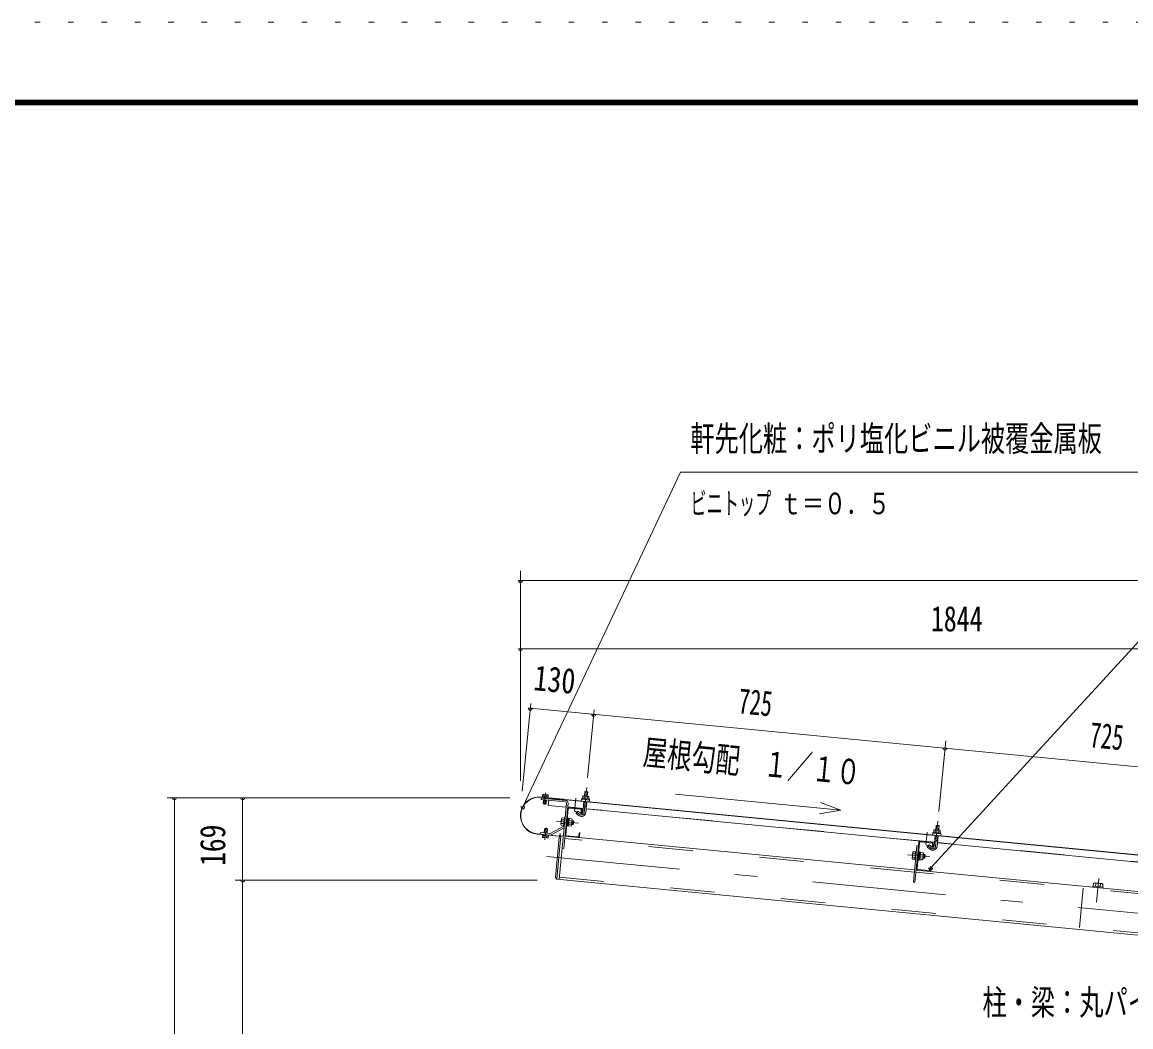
# Model space of a CAD drawing. Units: millimetres, scale not verified. Extents: x -34086 to 34091, y -14700 to 14700.
# Drawn here: x 13301 to 21273, y 7477 to 14700 of the extents above; entities that cross this region are included whole.
import ezdxf
from ezdxf.enums import TextEntityAlignment as Align

# ---------------------------------------------------------------- set-up
doc = ezdxf.new("R2010")
doc.units = ezdxf.units.MM
doc.header["$LTSCALE"] = 80
for name, pattern in [('USER2', [10, 4, -6]), ('USER3', [24, 12, -5, 2, -5]), ('USER4', [3, 0.5, -2.5])]:
    doc.linetypes.add(name, pattern=pattern)
for name, color, linetype, lineweight in [('0-6_2-02BOLD', 7, 'Continuous', 18), ('0-7_2-12HIDDEN', 3, 'USER2', 18), ('0-8_2-22CENTER', 3, 'USER3', 18), ('0-9_2-42THIN', 4, 'Continuous', 18), ('0-A_2-52DIM', 3, 'Continuous', 18), ('0-C_F-F1PAPER', 5, 'Continuous', 18), ('0-D_F-E_J_ADD', 5, 'USER4', 18)]:
    doc.layers.add(name, color=color, linetype=linetype, lineweight=lineweight)
doc.styles.add('ＭＳ ゴシック', font='')
doc.styles.get('ＭＳ ゴシック').set_extended_font_data('MS Gothic')

msp = doc.modelspace()

# ---------------------------------------------------------------- linework, layer by layer
at = {"layer": '0-6_2-02BOLD'}
for p, q in [((22523.93, 8598.56), (17030.88, 9127.48)), ((17050.73, 9125.56), (17050.25, 9120.5)), ((17051.83, 9132.83), (17053, 9145.01)), ((17067.7, 9082.1), (17070.1, 9107.34)), ((17071.16, 9118.49), (17071.64, 9123.55)), ((17071.96, 9130.92), (17073.12, 9143.09)), ((17088.57, 9116.81), (17089.07, 9121.87)), ((17088.9, 9120.14), (22523.76, 8596.82)), ((17339.74, 9095.98), (17332.33, 9019.12)), ((17342.64, 9135.15), (17340.93, 9117.31)), ((17346.63, 9167.53), (17367.53, 9165.51)), ((17353.24, 9017.1), (17360.64, 9093.97)), ((17363.55, 9115.13), (17365.27, 9132.98)), ((17215.05, 9086.36), (17162.23, 8537.81)), ((17194.88, 8760.06), (17226.19, 9085.29)), ((17215.04, 9086.35), (17199.56, 8925.66)), ((17208.89, 9022.43), (17220.03, 9021.36)), ((17227.89, 9044.52), (17209.91, 8857.77)), ((17334.88, 9045.47), (17223.39, 9056.2)), ((17316.22, 9041.63), (17234.01, 9049.55)), ((17326.84, 9034.98), (17324.55, 9011.29)), ((17357.02, 9056.39), (17336.12, 9058.41)), ((19860.69, 8802.25), (17355.78, 9043.45)), ((17195.2, 8938.64), (17178.47, 8940.25)), ((17180.99, 8966.4), (17197.72, 8964.79)), ((17223.66, 8942.07), (17231.3, 8948.36)), ((17231.97, 8955.33), (17224.33, 8949.04)), ((17250.26, 8933.34), (17230.04, 8935.29)), ((17232.56, 8961.43), (17252.77, 8959.49)), ((17262.25, 8959.44), (17259.57, 8931.58)), ((17005.35, 8862.35), (17162.82, 8847.2)), ((17163, 8848.93), (17005.52, 8864.1)), ((17052.94, 8852.13), (17051.79, 8839.96)), ((17071.9, 8838.04), (17073.06, 8850.22)), ((17196.27, 8920.71), (17098.16, 8868.13)), ((17103.45, 8858.25), (17197.96, 8908.91)), ((17170.06, 8867.6), (17168.56, 8851.92)), ((17214.95, 8851.66), (17297.17, 8843.75)), ((19858.16, 8775.9), (19865.55, 8852.77)), ((19866.74, 8874.1), (19868.46, 8891.95)), ((19886.46, 8850.75), (19879.06, 8773.89)), ((19891.09, 8889.77), (19889.36, 8871.92)), ((19893.35, 8922.31), (19890.39, 8891.6)), ((17203.26, 8847.16), (19717.94, 8605.03)), ((19734.71, 8779.21), (19745.85, 8778.14)), ((19735.73, 8614.56), (19753.71, 8801.3)), ((19759.82, 8806.34), (19842.04, 8798.41)), ((19882.84, 8813.17), (19861.94, 8815.19)), ((22386.51, 8559.04), (19881.6, 8800.24)), ((17194.88, 8760.06), (17183.73, 8761.14)), ((19704.28, 8697.04), (19721.01, 8695.43)), ((19723.53, 8721.58), (19706.8, 8723.19)), ((19753, 8735.43), (19747.42, 8735.97)), ((19749.47, 8698.85), (19757.12, 8705.15)), ((19757.78, 8712.12), (19750.15, 8705.82)), ((19759.73, 8732.32), (19752.76, 8732.99)), ((19755.85, 8692.07), (19776.07, 8690.13)), ((19778.59, 8716.28), (19758.37, 8718.22)), ((19779.86, 8729.35), (19759.64, 8731.3)), ((19781.1, 8716.9), (19788.06, 8716.23)), ((19729.08, 8603.95), (22243.75, 8361.82)), ((19822.98, 8600.54), (19740.77, 8608.45)), ((21021.12, 8508.01), (21019.07, 8486.77)), ((21053.27, 8483.48), (21055.32, 8504.72))]:
    msp.add_line(p, q, dxfattribs=at)
for points in [[(17364.58, 9134.81), (17367.53, 9165.51), (17365.95, 9167.43), (17348.54, 9169.1), (17346.63, 9167.53), (17343.67, 9136.83)], [(17031.05, 9129.22), (17193.75, 9113.55), (17193.58, 9111.81)], [(17209.82, 9105.14), (17032.84, 9122.18), (17031.76, 9111.03), (17208.74, 9093.99)], [(17080.3, 9144.18), (17046.15, 9147.44), (17042.94, 9145.98), (17041.78, 9133.79)], [(17049.19, 9109.35), (17046.8, 9084.09), (17049.95, 9080.28), (17063.89, 9078.95), (17067.7, 9082.1), (17046.8, 9084.09)], [(17080.3, 9144.18), (17083.17, 9142.14), (17082.02, 9129.96)], [(17212.09, 9055.7), (17083.88, 9068.04), (17087.5, 9105.66)], [(17329.61, 9118.41), (17331.33, 9136.25), (17334.53, 9137.71), (17373.72, 9133.93), (17376.58, 9131.89), (17374.87, 9114.05)], [(17317.86, 9012.52), (17295.64, 9028.37), (17283.45, 9011.27), (17305.67, 8995.42)], [(17324.55, 9011.29), (17318.98, 9011.83), (17321.26, 9035.52)], [(17198.98, 8977.87), (17182.24, 8979.48), (17179.41, 8975.51), (17175.18, 8931.62), (17177.2, 8927.18), (17193.94, 8925.57)], [(17199.18, 8921.57), (17193.61, 8922.11), (17199.31, 8981.33), (17204.88, 8980.8)], [(17215.9, 8919.96), (17221.47, 8919.42), (17227.18, 8978.64), (17221.61, 8979.18)], [(17226.94, 8976.21), (17233.91, 8975.53), (17228.68, 8921.19), (17221.71, 8921.86)], [(17228.78, 8922.21), (17249, 8920.26), (17251.83, 8924.23), (17256.06, 8968.13), (17254.04, 8972.56), (17233.81, 8974.51)], [(17255.28, 8960.11), (17262.25, 8959.44), (17266.98, 8953.72), (17265.29, 8936.29), (17259.57, 8931.58), (17252.6, 8932.25)], [(17094.18, 8867.33), (17029.99, 8873.51), (17028.91, 8862.35), (17093.11, 8856.18)], [(17083.12, 8849.26), (17081.96, 8837.08), (17078.73, 8835.61), (17044.6, 8838.87), (17041.72, 8840.92), (17042.88, 8853.1)], [(17075.27, 8869.15), (17078.1, 8898.96), (17057.2, 8900.95), (17054.35, 8871.16)], [(17057.2, 8900.95), (17061.02, 8904.1), (17074.95, 8902.77), (17078.1, 8898.96)], [(17174.7, 8849.91), (17163.24, 8840.47), (17135.36, 8550.95), (17144.81, 8539.49), (22468.88, 8026.85)], [(17144.81, 8539.49), (17174.7, 8849.91), (17192.12, 8848.23)], [(17166.81, 8852.08), (17168.33, 8867.76), (17170.06, 8867.6)], [(17303.28, 8848.78), (17305.56, 8872.47), (17311.14, 8871.94), (17308.86, 8848.25)], [(19900.68, 8870.83), (19902.4, 8888.68), (19899.53, 8890.72), (19860.35, 8894.5), (19857.14, 8893.04), (19855.43, 8875.19)], [(19869.49, 8893.61), (19872.45, 8924.31), (19893.35, 8922.31), (19891.78, 8924.22), (19874.36, 8925.89), (19872.45, 8924.31)], [(19748.13, 8801.83), (19720.69, 8516.85), (19709.55, 8517.93), (19734.7, 8779.22)], [(19843.68, 8769.31), (19821.46, 8785.15), (19809.27, 8768.06), (19831.49, 8752.21)], [(19847.08, 8792.31), (19844.8, 8768.62), (19850.37, 8768.08), (19852.65, 8791.76)], [(19719.75, 8682.35), (19703.02, 8683.97), (19701, 8688.4), (19705.23, 8732.3), (19708.06, 8736.27), (19724.79, 8734.65)], [(19730.7, 8737.58), (19725.13, 8738.12), (19719.42, 8678.89), (19724.99, 8678.35)], [(19753, 8735.43), (19747.29, 8676.2), (19741.71, 8676.74)], [(19747.52, 8678.65), (19754.49, 8677.98), (19759.73, 8732.32)], [(19777.65, 8681.02), (19781.87, 8724.91), (19779.86, 8729.35)], [(19778.42, 8689.04), (19785.38, 8688.36), (19788.06, 8716.23), (19792.79, 8710.5), (19791.11, 8693.08), (19785.38, 8688.36)], [(19754.6, 8679), (19774.81, 8677.05), (19777.65, 8681.02)], [(19834.67, 8605.03), (19836.96, 8628.72), (19831.37, 8629.25), (19829.1, 8605.57)], [(21072.08, 8474.63), (21072.75, 8481.6), (20999.59, 8488.65), (20998.92, 8481.68)], [(21001.97, 8488.42), (21004.02, 8509.66), (21009.77, 8512.28), (21067.26, 8506.74), (21072.42, 8503.07), (21070.37, 8481.83)]]:
    msp.add_lwpolyline(points, dxfattribs=at)
for points in [[(17083.68, 9129.8), (17083.14, 9124.22), (17039.58, 9128.38), (17040.12, 9133.95)], [(17323.83, 9113.34), (17324.37, 9118.91), (17380.11, 9113.53), (17379.57, 9107.96)], [(17085.31, 8854.68), (17084.78, 8849.1), (17041.22, 8853.26), (17041.76, 8858.83)], [(19850.18, 8875.69), (19849.65, 8870.12), (19905.39, 8864.74), (19905.93, 8870.32)]]:
    msp.add_lwpolyline(points, close=True, dxfattribs=at)
for centre, radius, start, end in [((17018.2, 8995.78), 134.05, 84.49997, 264.49997), ((17018.2, 8995.78), 132.3, 84.49997, 264.49997), ((17047.37, 9139.18), 8.11, 46.00594, 84.55217), ((17060.4, 9116.16), 29.79, 64.72084, 104.38129), ((17077.54, 9136.3), 8.11, 84.55217, 123.0836), ((17208.08, 9087.02), 7, 354.49998, 84.49997), ((17208.08, 9087.02), 18.2, 354.49998, 84.49997), ((17326.64, 9106.03), 7, 84.4998, 264.4998), ((17336.19, 9127.44), 10.06, 50.11574, 110.11574), ((17350.52, 9098.38), 37.62, 66.91203, 102.08795), ((17370.13, 9124.17), 10.06, 58.88425, 118.88425), ((17375.42, 9101.33), 7, 264.50061, 84.50061), ((17233.47, 9043.98), 11.2, 84.4973, 174.4973), ((17233.47, 9043.98), 5.6, 84.4973, 174.4973), ((17323.19, 9019.99), 30.18, 234.5, 354.5), ((17315.69, 9036.05), 5.6, 354.5092, 84.50122), ((17315.69, 9036.05), 11.2, 354.50143, 84.50122), ((17323.19, 9019.99), 9.19, 234.5, 354.5), ((17185.43, 8932.98), 10.07, 133.77223, 174.49905), ((17213.73, 8950.06), 36.61, 153.47365, 195.52446), ((17189.21, 8972.21), 10.07, 174.49905, 215.22588), ((17217.5, 8949.69), 36.61, 333.47365, 15.52446), ((17242.04, 8927.53), 10.07, 354.49905, 35.22588), ((17245.81, 8966.76), 10.07, 313.77223, 354.49905), ((17094.85, 8874.3), 18.2, 264.49997, 298.1879), ((17094.85, 8874.3), 7, 264.49997, 298.18448), ((17163.33, 8852.42), 5.25, 264.49997, 354.49997), ((17163.33, 8852.42), 3.5, 264.49997, 354.49997), ((17193.29, 8926.27), 6.3, 298.20261, 313.75566), ((17215.48, 8857.23), 11.2, 174.4973, 264.48845), ((17215.48, 8857.23), 5.6, 174.4973, 264.48845), ((17297.71, 8849.32), 5.6, 264.49953, 354.5092), ((19852.46, 8862.82), 7, 84.4998, 264.4998), ((19862, 8884.22), 10.06, 50.11574, 110.11574), ((19876.34, 8855.17), 37.62, 66.91203, 102.08795), ((19895.94, 8880.96), 10.06, 58.88425, 118.88425), ((19901.24, 8858.12), 7, 264.50061, 84.50061), ((17047.36, 8846.75), 8.11, 264.55217, 303.0836), ((17064.5, 8866.89), 29.79, 244.72084, 284.38129), ((17077.52, 8843.87), 8.11, 226.00594, 264.55217), ((17297.71, 8849.32), 11.2, 264.49953, 354.50208), ((19759.28, 8800.76), 11.2, 84.4973, 174.4973), ((19759.28, 8800.76), 5.6, 84.4973, 174.4973), ((19849.01, 8776.78), 30.18, 234.5, 354.5), ((19841.5, 8792.84), 5.6, 354.5092, 84.50122), ((19841.5, 8792.84), 11.2, 354.50143, 84.50122), ((19849.01, 8776.78), 9.19, 234.5, 354.5), ((19711.24, 8689.77), 10.07, 133.77223, 174.49905), ((19739.55, 8706.84), 36.61, 153.47365, 195.52446), ((19715.02, 8728.99), 10.07, 174.49905, 215.22588), ((19743.32, 8706.48), 36.61, 333.47365, 15.52446), ((19767.86, 8684.32), 10.07, 354.49905, 35.22588), ((19771.63, 8723.55), 10.07, 313.77223, 354.49905), ((19741.3, 8614.02), 11.2, 174.4973, 264.48845), ((19741.3, 8614.02), 5.6, 174.4973, 264.48845), ((19823.52, 8606.11), 11.2, 264.49953, 354.50208), ((19823.52, 8606.11), 5.6, 264.49953, 354.5092), ((21011.61, 8498.8), 13.24, 44.06885, 84.5), ((21033.9, 8461.5), 48.23, 63.6357, 105.3643), ((21062.9, 8493.86), 13.24, 84.5, 124.92831)]:
    msp.add_arc(centre, radius, start, end, dxfattribs=at)
at = {"layer": '0-7_2-12HIDDEN'}
for p, q in [((17212.25, 9057.44), (17084.05, 9069.78)), ((17335.04, 9047.2), (17223.56, 9057.93)), ((19860.86, 8803.99), (17355.95, 9045.19)), ((19716.52, 8590.39), (17201.85, 8832.53)), ((22386.67, 8560.79), (19881.77, 8801.98)), ((17163.64, 8552.44), (22470.29, 8041.48)), ((22242.34, 8347.18), (19727.67, 8589.32)), ((20929.61, 8473.58), (20902.54, 8192.43))]:
    msp.add_line(p, q, dxfattribs=at)
at = {"layer": '0-8_2-22CENTER'}
for p, q in [((17360.16, 9198.43), (17342.79, 9018.11)), ((17056.5, 9075.79), (17064.65, 9160.43)), ((17273.44, 9028.17), (17282.35, 9120.84)), ((17311.77, 9003.97), (17278.29, 9027.84)), ((17300.97, 8941.64), (17142.46, 8956.92)), ((19868.61, 8774.89), (19885.97, 8955.22)), ((17068.4, 8907.27), (17060.25, 8822.63)), ((19799.25, 8784.95), (19808.17, 8877.63)), ((19804.1, 8784.63), (19837.58, 8760.76)), ((17072.65, 8703.08), (22483.82, 8182.06)), ((19826.79, 8698.43), (19668.27, 8713.71)), ((21041.87, 8544.35), (21025.44, 8373.64))]:
    msp.add_line(p, q, dxfattribs=at)
for centre in [(17323.19, 9019.99), (19849.01, 8776.78)]:
    msp.add_arc(centre, 19.69, 234.5, 354.5, dxfattribs=at)
at = {"layer": '0-9_2-42THIN'}
for p, q in [((17348.54, 9169.1), (17345.42, 9136.66)), ((17049.32, 9081.04), (17051.99, 9109.08)), ((17053.05, 9120.23), (17053.53, 9125.3)), ((17067.32, 9107.61), (17064.64, 9079.58)), ((17068.87, 9123.82), (17068.38, 9118.76)), ((17337.87, 9058.23), (17341.48, 9095.81)), ((17362.84, 9134.98), (17365.96, 9167.43)), ((17335.49, 9051.9), (17337.86, 9058.23)), ((17263.39, 8934.73), (17252.94, 8935.74)), ((17254.95, 8956.64), (17265.4, 8955.63)), ((17060.25, 8903.48), (17057.15, 8870.9)), ((17072.48, 8869.42), (17075.58, 8902.01)), ((19874.36, 8925.89), (19871.23, 8893.45)), ((19888.65, 8891.76), (19891.78, 8924.21)), ((19789.2, 8691.51), (19778.75, 8692.52)), ((19780.77, 8713.42), (19791.22, 8712.41))]:
    msp.add_line(p, q, dxfattribs=at)
for points in [[(17358.9, 9094.14), (17355.28, 9056.56), (17356.4, 9049.88)], [(19861.32, 8808.69), (19863.68, 8815.02), (19867.3, 8852.59)], [(19884.72, 8850.92), (19881.1, 8813.35), (19882.22, 8806.68)]]:
    msp.add_lwpolyline(points, dxfattribs=at)
at = {"layer": '0-A_2-52DIM'}
for p, q in [((19832.82, 8618.92), (22445.75, 11465.9)), ((16898.25, 10685.45), (16870.25, 10685.45)), ((16884.25, 9245.24), (16884.25, 10755.45)), ((16884.25, 10685.45), (30947.24, 10685.45)), ((16898.25, 10195.45), (16870.25, 10195.45)), ((30947.24, 10195.45), (16884.25, 10195.45)), ((16897.06, 9172.78), (16957.57, 9801.26)), ((16968.36, 9767.92), (16940.36, 9767.92)), ((16954.36, 9767.92), (22462.38, 9237.56)), ((17366.86, 9268.11), (17413.96, 9757.32)), ((17424.76, 9723.97), (17396.76, 9723.97)), ((19892.68, 9024.9), (19941.6, 9533.02)), ((19950.57, 9480.76), (19922.57, 9480.76)), ((16807.38, 9124.4), (14343.25, 9124.4)), ((14409.75, 9124.4), (14381.75, 9124.4)), ((14395.74, 9124.4), (14395.74, -1652.1)), ((14899.75, 9124.4), (14871.75, 9124.4)), ((14885.74, -1652.1), (14885.74, 9124.4)), ((19188.29, 9035.89), (17998.88, 9150.42)), ((16914.98, 9058.64), (16886.98, 9058.64)), ((19846.82, 8618.92), (19818.82, 8618.92)), ((14833.25, 8532.9), (17003.1, 8532.9)), ((14899.75, 8532.9), (14871.75, 8532.9))]:
    msp.add_line(p, q, dxfattribs=at)
for points in [[(16900.98, 9058.64), (18035.75, 11465.9), (21675.74, 11465.9)], [(19032.95, 9009.89), (19188.29, 9035.89), (19040.77, 9091.05)]]:
    msp.add_lwpolyline(points, dxfattribs=at)
for centre in [(16884.25, 10685.45), (16884.25, 10195.45), (16954.36, 9767.92), (17410.76, 9723.97), (19936.57, 9480.76), (14395.75, 9124.4), (14885.75, 9124.4), (16900.98, 9058.64), (19832.82, 8618.92), (14885.75, 8532.9)]:
    msp.add_arc(centre, 14, 180, 0, dxfattribs=at)
at = {"layer": '0-C_F-F1PAPER'}
for points in [[(33390.86, -14000), (33390.86, 14140), (-6789.13, 14140), (-6789.13, -14000)], [(33387.36, -13996.5), (33387.36, 14136.5), (-6785.63, 14136.5), (-6785.63, -13996.5)], [(33383.86, -13993), (-6782.13, -13993), (-6782.13, 14133), (33383.86, 14133)], [(33380.36, -13989.5), (33380.36, 14129.5), (-6778.63, 14129.5), (-6778.63, -13989.5)], [(33376.86, -13986), (-6775.13, -13986), (-6775.13, 14126), (33376.86, 14126)], [(33373.36, -13982.5), (33373.36, 14122.5), (-6771.63, 14122.5), (-6771.63, -13982.5)], [(33369.86, -13979), (-6768.13, -13979), (-6768.13, 14119), (33369.86, 14119)], [(33366.37, -13975.5), (33366.37, 14115.5), (-6764.63, 14115.5), (-6764.63, -13975.5)], [(33362.86, -13972), (33362.86, 14112), (-6761.13, 14112), (-6761.13, -13972)], [(33359.36, -13968.5), (33359.36, 14108.5), (-6757.63, 14108.5), (-6757.63, -13968.5)], [(33355.86, -13965), (-6754.13, -13965), (-6754.13, 14105), (33355.86, 14105)]]:
    msp.add_lwpolyline(points, close=True, dxfattribs=at)
at = {"layer": '0-D_F-E_J_ADD'}
msp.add_lwpolyline([(34090.87, -14700), (-7489.13, -14700), (-7489.13, 14700), (34090.87, 14700)], close=True, dxfattribs=at)

# ---------------------------------------------------------------- texts
at = {"layer": '0-A_2-52DIM', "color": 7, "style": 'ＭＳ ゴシック'}
for s, height, width, p in [('軒先化粧：ポリ塩化ビニル被覆金属板', 182.3, 0.7, (18105.74, 11560.78)), ('ビニトップ ', 155, 0.55, (18105.75, 11115.9)), ('ｔ＝０．５', 155, 0.75, (18748.73, 11115.9)), ('1844', 182.3, 0.75, (19834.67, 10265.45)), ('柱・梁：丸パイプ', 182.3, 0.7, (20205.74, 7507.78))]:
    msp.add_text(s, height=height, dxfattribs=dict(at, width=width)).set_placement(p, align=Align.BOTTOM_LEFT)
for s, rotation, width, p in [('130', 354.5, 0.8, (16967.88, 9844.34)), ('725', 354.5, 0.65, (18439.53, 9677.65)), ('725', 354.501, 0.65, (20965.34, 9434.44)), ('屋根勾配\u3000１／１０', 354.5, 0.7, (17754.54, 9309.87)), ('169', 90, 0.8, (14815.75, 8633.95))]:
    msp.add_text(s, height=182.3, rotation=rotation, dxfattribs=dict(at, width=width)).set_placement(p, align=Align.BOTTOM_LEFT)

doc.saveas('drawing.dxf')
